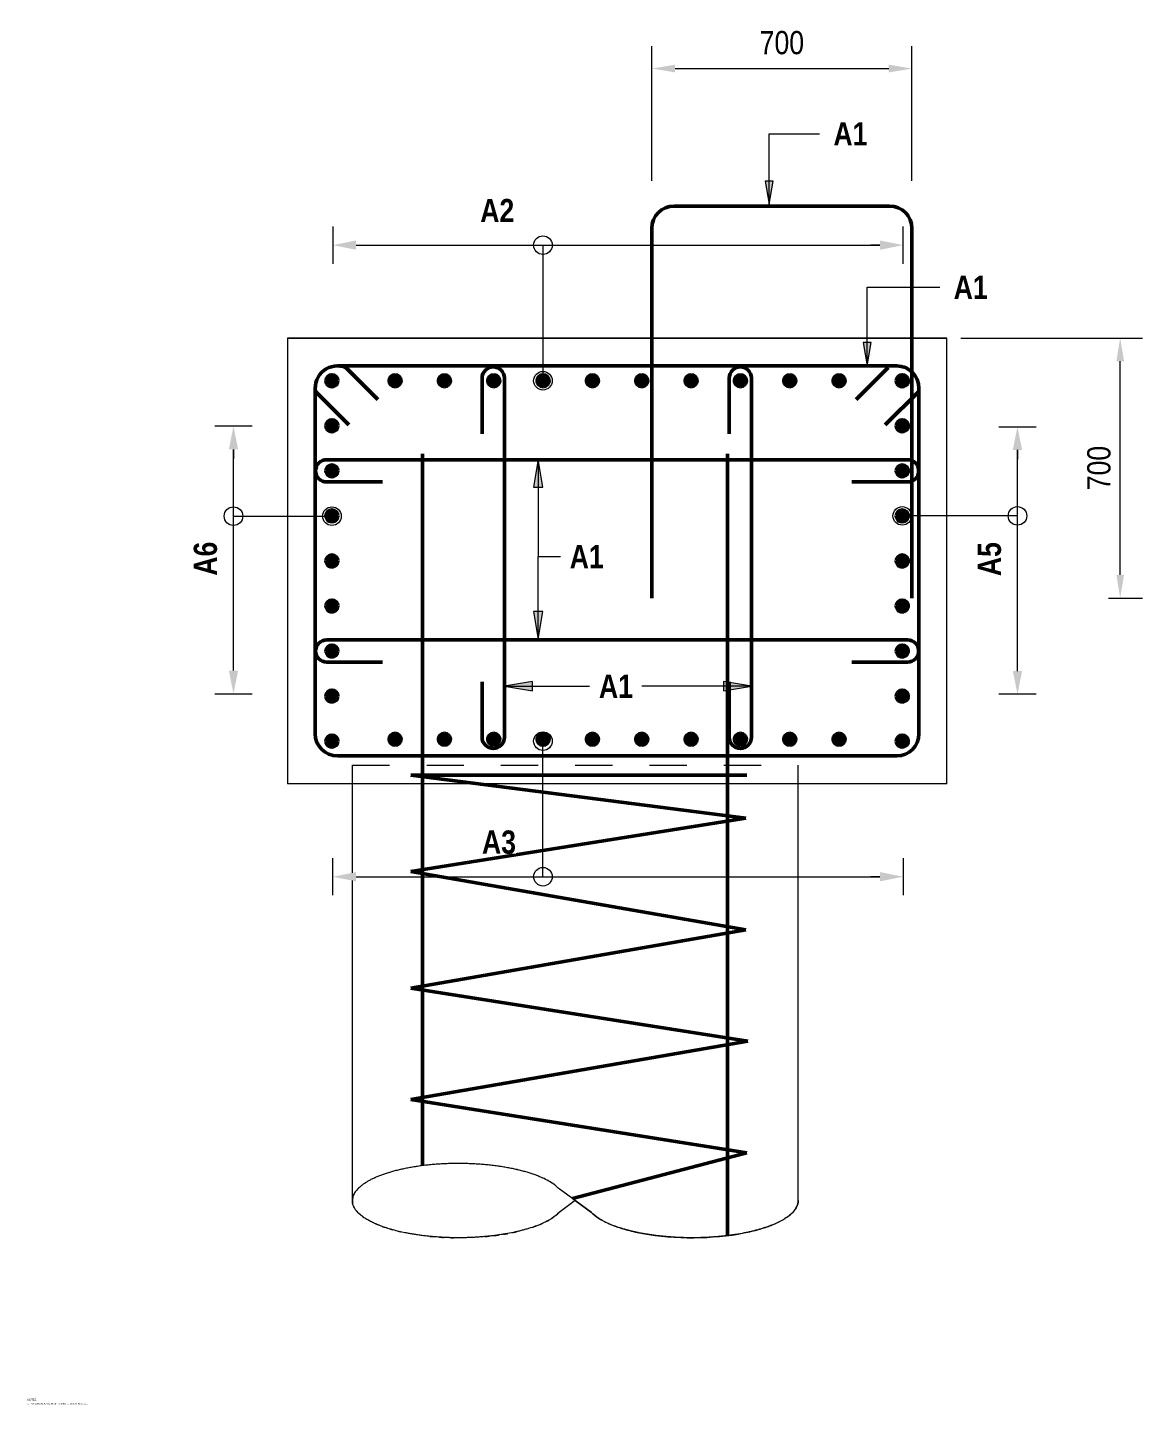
# Model space of a CAD drawing. Header units: metres. Extents: x 0 to 41, y -510 to 23.
# Drawn here: x 0.234 to 3.234, y 2.657 to 6.363 of the extents above; entities that cross this region are included whole.
import ezdxf

# ---------------------------------------------------------------- set-up
doc = ezdxf.new("R2010")
doc.units = ezdxf.units.M
doc.linetypes.add('JacobsDash', pattern=[0.0045, 0.003, -0.0015])
doc.layers.get('Defpoints').update_dxf_attribs({"color": 41})
for name, color, linetype, lineweight in [('A-ANNO-DIMS', 7, 'Continuous', 9), ('A-ANNO-NOTE', 7, 'Continuous', 9), ('A-DETL', 7, 'Continuous', 13), ('A-DETL-GENF', 7, 'Continuous', 9), ('G-ANNO-TEXT', 7, 'Continuous', 9)]:
    doc.layers.add(name, color=color, linetype=linetype, lineweight=lineweight)
doc.styles.add('Arial Narrow', font='ARIALN.TTF', dxfattribs={"height": 0.0035})
doc.styles.add('Arial Narrow_1', font='ARIALN.TTF', dxfattribs={"height": 0.005})
doc.styles.add('Arial Narrow_2', font='ARIALN.TTF', dxfattribs={"height": 0.0625})
doc.styles.add('Arial Narrow_B', font='ARIALNB.TTF', dxfattribs={"height": 0.0625})
doc.dimstyles.new('Dimension_Standard_O__mm_', dxfattribs={"dimscale": 0.3048, "dimtxt": 0.063964, "dimasz": 0.205052, "dimexe": 0.19685, "dimexo": 0.123031, "dimgap": 0.123031, "dimtad": 1, "dimdec": 0, "dimlfac": 1000, "dimzin": 0, "dimdsep": 46, "dimtxsty": 'Arial Narrow_2', "dimsah": 1, "dimcen": 0.09, "dimaunit": 1, "dimadec": 4, "dimazin": 0, "dimtfac": 1, "dimtdec": 4, "dimtix": 1, "dimtmove": 0, "dimatfit": 3, "dimfxl": 1, "dimtvp": 1, "dimtfill": 1, "dimtolj": 1, "dimtzin": 0, "dimlwd": 18, "dimlwe": 18, "dimarcsym": 2})
doc.dimstyles.new('Dimension_Standard_T__mm_', dxfattribs={"dimscale": 0.3048, "dimtxt": 0.063964, "dimasz": 0.205052, "dimexe": 0.19685, "dimexo": 0.123031, "dimgap": 0.082021, "dimtad": 1, "dimdec": 0, "dimlfac": 1000, "dimzin": 0, "dimdsep": 46, "dimtxsty": 'Arial Narrow_2', "dimsah": 1, "dimcen": 0.09, "dimaunit": 1, "dimadec": 4, "dimazin": 0, "dimtfac": 1, "dimtdec": 4, "dimtix": 1, "dimtmove": 0, "dimatfit": 3, "dimfxl": 1, "dimtvp": 1, "dimtolj": 1, "dimtzin": 0, "dimlwd": 18, "dimlwe": 18, "dimarcsym": 2})

# ---------------------------------------------------------------- blocks, each defined once
blk = doc.blocks.new('Repeating Detail - N32-7932625-DRG-2873071 - SECTION - 1')
at = {"layer": 'A-DETL-GENF'}
for points in [[(-0.016, 1.195), (-0.0155, 1.1991), (-0.0139, 1.203), (-0.0113, 1.2063), (-0.008, 1.2089), (-0.0041, 1.2105), (0, 1.211), (0.0041, 1.2105), (0.008, 1.2089), (0.0113, 1.2063), (0.0139, 1.203), (0.0155, 1.1988), (0.016, 1.195), (0.0155, 1.1909), (0.0139, 1.187), (0.0113, 1.1837), (0.008, 1.1811), (0.0041, 1.1795), (0, 1.179), (-0.0041, 1.1795), (-0.008, 1.1811), (-0.0113, 1.1837), (-0.0139, 1.187), (-0.0155, 1.1909)], [(-0.016, 1.0622), (-0.0155, 1.0664), (-0.0139, 1.0702), (-0.0113, 1.0735), (-0.008, 1.0761), (-0.0041, 1.0777), (0, 1.0782), (0.0041, 1.0777), (0.008, 1.0761), (0.0113, 1.0735), (0.0139, 1.0702), (0.0155, 1.0664), (0.016, 1.0622), (0.0155, 1.0581), (0.0139, 1.0542), (0.0113, 1.0509), (0.008, 1.0484), (0.0041, 1.0468), (0, 1.0462), (-0.0041, 1.0468), (-0.008, 1.0484), (-0.0113, 1.0509), (-0.0139, 1.0542), (-0.0155, 1.0581)], [(-0.016, 0.9294), (-0.0155, 0.9336), (-0.0139, 0.9374), (-0.0113, 0.9408), (-0.008, 0.9433), (-0.0041, 0.9449), (0, 0.9454), (0.0041, 0.9449), (0.008, 0.9433), (0.0113, 0.9408), (0.0139, 0.9374), (0.0155, 0.9336), (0.016, 0.9294), (0.0155, 0.9253), (0.0139, 0.9214), (0.0113, 0.9181), (0.008, 0.9156), (0.0041, 0.914), (0, 0.9134), (-0.0041, 0.914), (-0.008, 0.9156), (-0.0113, 0.9181), (-0.0139, 0.9214), (-0.0155, 0.9253)], [(-0.016, 0.7967), (-0.0155, 0.8008), (-0.0139, 0.8047), (-0.0113, 0.808), (-0.008, 0.8105), (-0.0041, 0.8121), (0, 0.8127), (0.0041, 0.8121), (0.008, 0.8105), (0.0113, 0.808), (0.0139, 0.8047), (0.0155, 0.8008), (0.016, 0.7967), (0.0155, 0.7925), (0.0139, 0.7887), (0.0113, 0.7854), (0.008, 0.7828), (0.0041, 0.7812), (0, 0.7807), (-0.0041, 0.7812), (-0.008, 0.7828), (-0.0113, 0.7854), (-0.0139, 0.7887), (-0.0155, 0.7925)], [(-0.016, 0.6639), (-0.0155, 0.668), (-0.0139, 0.6719), (-0.0113, 0.6752), (-0.008, 0.6777), (-0.0041, 0.6793), (0, 0.6799), (0.0041, 0.6793), (0.008, 0.6777), (0.0113, 0.6752), (0.0139, 0.6719), (0.0155, 0.668), (0.016, 0.6639), (0.0155, 0.6597), (0.0139, 0.6559), (0.0113, 0.6526), (0.008, 0.65), (0.0041, 0.6484), (0, 0.6479), (-0.0041, 0.6484), (-0.008, 0.65), (-0.0113, 0.6526), (-0.0139, 0.6559), (-0.0155, 0.6597)], [(-0.016, 0.5311), (-0.0155, 0.5353), (-0.0139, 0.5391), (-0.0113, 0.5424), (-0.008, 0.545), (-0.0041, 0.5466), (0, 0.5471), (0.0041, 0.5466), (0.008, 0.545), (0.0113, 0.5424), (0.0139, 0.5391), (0.0155, 0.5353), (0.016, 0.5311), (0.0155, 0.527), (0.0139, 0.5231), (0.0113, 0.5198), (0.008, 0.5173), (0.0041, 0.5157), (0, 0.5151), (-0.0041, 0.5157), (-0.008, 0.5173), (-0.0113, 0.5198), (-0.0139, 0.5231), (-0.0155, 0.527)], [(-0.016, 0.3983), (-0.0155, 0.4025), (-0.0139, 0.4063), (-0.0113, 0.4096), (-0.008, 0.4122), (-0.0041, 0.4138), (0, 0.4143), (0.0041, 0.4138), (0.008, 0.4122), (0.0113, 0.4096), (0.0139, 0.4063), (0.0155, 0.4025), (0.016, 0.3983), (0.0155, 0.3942), (0.0139, 0.3903), (0.0113, 0.387), (0.008, 0.3845), (0.0041, 0.3829), (0, 0.3823), (-0.0041, 0.3829), (-0.008, 0.3845), (-0.0113, 0.387), (-0.0139, 0.3903), (-0.0155, 0.3942)], [(-0.016, 0.2656), (-0.0155, 0.2697), (-0.0139, 0.2736), (-0.0113, 0.2769), (-0.008, 0.2794), (-0.0041, 0.281), (0, 0.2816), (0.0041, 0.281), (0.008, 0.2794), (0.0113, 0.2769), (0.0139, 0.2736), (0.0155, 0.2697), (0.016, 0.2656), (0.0155, 0.2614), (0.0139, 0.2576), (0.0113, 0.2542), (0.008, 0.2517), (0.0041, 0.2501), (0, 0.2496), (-0.0041, 0.2501), (-0.008, 0.2517), (-0.0113, 0.2542), (-0.0139, 0.2576), (-0.0155, 0.2614)], [(-0.016, 0.1328), (-0.0155, 0.1369), (-0.0139, 0.1408), (-0.0113, 0.1441), (-0.008, 0.1466), (-0.0041, 0.1482), (0, 0.1488), (0.0041, 0.1482), (0.008, 0.1466), (0.0113, 0.1441), (0.0139, 0.1408), (0.0155, 0.1369), (0.016, 0.1328), (0.0155, 0.1286), (0.0139, 0.1248), (0.0113, 0.1215), (0.008, 0.1189), (0.0041, 0.1173), (0, 0.1168), (-0.0041, 0.1173), (-0.008, 0.1189), (-0.0113, 0.1215), (-0.0139, 0.1248), (-0.0155, 0.1286)], [(-0.016, 0), (-0.0155, 0.0041), (-0.0139, 0.008), (-0.0113, 0.0113), (-0.008, 0.0139), (-0.0041, 0.0155), (0, 0.016), (0.0041, 0.0155), (0.008, 0.0139), (0.0113, 0.0113), (0.0139, 0.008), (0.0155, 0.0041), (0.016, 0), (0.0155, -0.0041), (0.0139, -0.008), (0.0113, -0.0113), (0.008, -0.0139), (0.0041, -0.0155), (0, -0.016), (-0.0041, -0.0155), (-0.008, -0.0139), (-0.0113, -0.0113), (-0.0139, -0.008), (-0.0155, -0.0041)]]:
    blk.add_hatch(color=256, dxfattribs=at).paths.add_polyline_path(points)
at = {"layer": 'A-DETL-GENF', "lineweight": 50}
for centre, start, end in [((0, 1.195), 360, 180), ((0, 1.195), 180, 360), ((0, 1.0622), 360, 180), ((0, 1.0622), 180, 360), ((0, 0.9294), 360, 180), ((0, 0.9294), 180, 360), ((0, 0.7967), 360, 180), ((0, 0.7967), 180, 360), ((0, 0.6639), 360, 180), ((0, 0.6639), 180, 360), ((0, 0.5311), 360, 180), ((0, 0.5311), 180, 0), ((0, 0.3983), 360, 180), ((0, 0.3983), 180, 360), ((0, 0.2656), 360, 180), ((0, 0.2656), 180, 360), ((0, 0.1328), 360, 180), ((0, 0.1328), 180, 360), ((0, 0), 360, 180), ((0, 0), 180, 360)]:
    blk.add_arc(centre, 0.016, start, end, dxfattribs=at)
blk = doc.blocks.new('Repeating Detail - N32-V1-DRG-2873071 - SECTION - 1')
at = {"layer": 'A-DETL-GENF'}
for points in [[(0, 0.986), (-0.0041, 0.9855), (-0.008, 0.9839), (-0.0113, 0.9813), (-0.0139, 0.978), (-0.0155, 0.9741), (-0.016, 0.97), (-0.0155, 0.9659), (-0.0139, 0.962), (-0.0113, 0.9587), (-0.008, 0.9561), (-0.0041, 0.9545), (0, 0.954), (0.0041, 0.9545), (0.008, 0.9561), (0.0113, 0.9587), (0.0139, 0.962), (0.0155, 0.9659), (0.016, 0.97), (0.0155, 0.9741), (0.0139, 0.978), (0.0113, 0.9813), (0.008, 0.9839), (0.0036, 0.9855)], [(0, 0.8647), (-0.0041, 0.8642), (-0.008, 0.8626), (-0.0113, 0.8601), (-0.0139, 0.8567), (-0.0155, 0.8529), (-0.016, 0.8487), (-0.0155, 0.8446), (-0.0139, 0.8407), (-0.0113, 0.8374), (-0.008, 0.8349), (-0.0041, 0.8333), (0, 0.8327), (0.0041, 0.8333), (0.008, 0.8349), (0.0113, 0.8374), (0.0139, 0.8407), (0.0155, 0.8446), (0.016, 0.8487), (0.0155, 0.8529), (0.0139, 0.8567), (0.0113, 0.8601), (0.008, 0.8626), (0.0036, 0.8643)], [(0, 0.7435), (-0.0041, 0.743), (-0.008, 0.7414), (-0.0113, 0.7388), (-0.0139, 0.7355), (-0.0155, 0.7316), (-0.016, 0.7275), (-0.0155, 0.7234), (-0.0139, 0.7195), (-0.0113, 0.7162), (-0.008, 0.7136), (-0.0041, 0.712), (0, 0.7115), (0.0041, 0.712), (0.008, 0.7136), (0.0113, 0.7162), (0.0139, 0.7195), (0.0155, 0.7234), (0.016, 0.7275), (0.0155, 0.7316), (0.0139, 0.7355), (0.0113, 0.7388), (0.008, 0.7414), (0.0036, 0.743)], [(0, 0.6222), (-0.0041, 0.6217), (-0.008, 0.6201), (-0.0113, 0.6176), (-0.0139, 0.6142), (-0.0155, 0.6104), (-0.016, 0.6062), (-0.0155, 0.6021), (-0.0139, 0.5982), (-0.0113, 0.5949), (-0.008, 0.5924), (-0.0041, 0.5908), (0, 0.5902), (0.0041, 0.5908), (0.008, 0.5924), (0.0113, 0.5949), (0.0139, 0.5982), (0.0155, 0.6021), (0.016, 0.6062), (0.0155, 0.6104), (0.0139, 0.6142), (0.0113, 0.6176), (0.008, 0.6201), (0.0036, 0.6218)], [(0, 0.501), (-0.0041, 0.5005), (-0.008, 0.4989), (-0.0113, 0.4963), (-0.0139, 0.493), (-0.0155, 0.4891), (-0.016, 0.485), (-0.0155, 0.4809), (-0.0139, 0.477), (-0.0113, 0.4737), (-0.008, 0.4711), (-0.0041, 0.4695), (0, 0.469), (0.0041, 0.4695), (0.008, 0.4711), (0.0113, 0.4737), (0.0139, 0.477), (0.0155, 0.4809), (0.016, 0.485), (0.0155, 0.4891), (0.0139, 0.493), (0.0113, 0.4963), (0.008, 0.4989), (0.0036, 0.5005)], [(0, 0.3797), (-0.0041, 0.3792), (-0.008, 0.3776), (-0.0113, 0.3751), (-0.0139, 0.3717), (-0.0155, 0.3679), (-0.016, 0.3637), (-0.0155, 0.3596), (-0.0139, 0.3557), (-0.0113, 0.3524), (-0.008, 0.3499), (-0.0041, 0.3483), (0, 0.3477), (0.0041, 0.3483), (0.008, 0.3499), (0.0113, 0.3524), (0.0139, 0.3557), (0.0155, 0.3596), (0.016, 0.3637), (0.0155, 0.3679), (0.0139, 0.3717), (0.0113, 0.3751), (0.008, 0.3776), (0.0036, 0.3793)], [(0, 0.2585), (-0.0041, 0.258), (-0.008, 0.2564), (-0.0113, 0.2538), (-0.0139, 0.2505), (-0.0155, 0.2466), (-0.016, 0.2425), (-0.0155, 0.2384), (-0.0139, 0.2345), (-0.0113, 0.2312), (-0.008, 0.2286), (-0.0041, 0.227), (0, 0.2265), (0.0041, 0.227), (0.008, 0.2286), (0.0113, 0.2312), (0.0139, 0.2345), (0.0155, 0.2384), (0.016, 0.2425), (0.0155, 0.2466), (0.0139, 0.2505), (0.0113, 0.2538), (0.008, 0.2564), (0.0036, 0.258)], [(0, 0.1372), (-0.0041, 0.1367), (-0.008, 0.1351), (-0.0113, 0.1326), (-0.0139, 0.1292), (-0.0155, 0.1254), (-0.016, 0.1212), (-0.0155, 0.1171), (-0.0139, 0.1132), (-0.0113, 0.1099), (-0.008, 0.1074), (-0.0041, 0.1058), (0, 0.1052), (0.0041, 0.1058), (0.008, 0.1074), (0.0113, 0.1099), (0.0139, 0.1132), (0.0155, 0.1171), (0.016, 0.1212), (0.0155, 0.1254), (0.0139, 0.1292), (0.0113, 0.1326), (0.008, 0.1351), (0.0036, 0.1368)], [(0, 0.016), (-0.0041, 0.0155), (-0.008, 0.0139), (-0.0113, 0.0113), (-0.0139, 0.008), (-0.0155, 0.0041), (-0.016, 0), (-0.0155, -0.0041), (-0.0139, -0.008), (-0.0113, -0.0113), (-0.008, -0.0139), (-0.0041, -0.0155), (0, -0.016), (0.0041, -0.0155), (0.008, -0.0139), (0.0113, -0.0113), (0.0139, -0.008), (0.0155, -0.0041), (0.016, 0), (0.0155, 0.0041), (0.0139, 0.008), (0.0113, 0.0113), (0.008, 0.0139), (0.0036, 0.0155)]]:
    blk.add_hatch(color=256, dxfattribs=at).paths.add_polyline_path(points)
at = {"layer": 'A-DETL-GENF', "lineweight": 50}
for centre, start, end in [((0, 0.97), 360, 180), ((0, 0.97), 180, 360), ((0, 0.8487), 360, 180), ((0, 0.8487), 180, 360), ((0, 0.7275), 360, 180), ((0, 0.7275), 180, 360), ((0, 0.6062), 360, 180), ((0, 0.6062), 180, 0), ((0, 0.485), 360, 180), ((0, 0.485), 180, 360), ((0, 0.3637), 360, 180), ((0, 0.3637), 180, 360), ((0, 0.2425), 360, 180), ((0, 0.2425), 180, 360), ((0, 0.1212), 360, 180), ((0, 0.1212), 180, 360), ((0, 0), 360, 180), ((0, 0), 180, 360)]:
    blk.add_arc(centre, 0.016, start, end, dxfattribs=at)
blk = doc.blocks.new('SC_DET_BREAK LINE - Pipe Break-7956392-DRG-2873071 - SECTION - 1')
at = {"layer": 'A-DETL-GENF', "lineweight": 13}
for p, q in [((0.5568, 0.0315), (0.6, 0)), ((0.6, 0), (0.5568, 0.0315)), ((0.6, 0), (0.6432, 0.0315)), ((0.6, 0), (0.6432, 0.0315)), ((0.6, 0), (0.6432, -0.0315)), ((0.6, 0), (0.6432, -0.0315))]:
    blk.add_line(p, q, dxfattribs=at)
for centre, major_axis, start_param, end_param in [((0.2857, 0), (0.2857, 0), 2.147176, 2.30632), ((0.2857, 0), (0.2857, 0), 1.151614, 2.144777), ((0.2857, 0), (0.2857, 0), 0.988127, 1.150213), ((0.2857, 0), (0.2857, 0), 0.823254, 0.981506), ((0.2857, 0), (0.2857, 0), 2.655106, 2.803249), ((0.2857, 0), (0.2857, 0), 2.486566, 2.635917), ((0.2857, 0), (0.2857, 0), 2.317052, 2.470179), ((0.2857, 0), (0.2857, 0), 0.657122, 0.813176), ((0.2857, 0), (0.2857, 0), 0.489795, 0.645943), ((0.2857, 0), (0.2857, 0), 0.321381, 0.481193), ((0.9143, 0), (0.2857, 0), 2.6604, 2.669866), ((0.9143, 0), (0.2857, 0), 2.642267, 2.651797), ((0.9143, 0), (0.2857, 0), 2.481565, 2.484471), ((0.2857, 0), (-0.2857, 0), 6.126221, 6.283185), ((0.2857, 0), (0.2857, 0), 2.821696, 2.971953), ((0.9143, 0), (0.2857, 0), 0.338343, 0.340885), ((0.9143, 0), (0.2857, 0), 0.16964, 0.178276), ((0.9143, 0), (0.2857, 0), 0.150503, 0.156964), ((0.9143, 0), (0.2857, 0), 5.9423, 5.955238), ((0.9143, 0), (0.2857, 0), 6.104909, 6.132683), ((0.9143, 0), (0.2857, 0), 3.613319, 3.640918), ((0.9143, 0), (0.2857, 0), 3.791727, 3.80162), ((0.9143, 0), (0.2857, 0), 3.955631, 3.963118), ((0.9143, 0), (0.2857, 0), 5.612228, 5.624823), ((0.9143, 0), (0.2857, 0), 5.781118, 5.794494), ((0.9143, 0), (0.2857, 0), 4.124369, 4.12967), ((0.9143, 0), (0.2857, 0), 5.286208, 5.289555)]:
    blk.add_ellipse(centre, major_axis=major_axis, ratio=0.349427, start_param=start_param, end_param=end_param, dxfattribs=at)
for points, knots in [([(0, -0.0001), (0, 0.0059), (0.0022, 0.0146), (0.0096, 0.0261), (0.0172, 0.0345), (0.027, 0.0427), (0.0387, 0.0505), (0.0501, 0.0566), (0.0601, 0.0614), (0.068, 0.0648), (0.0764, 0.0681), (0.0852, 0.0712), (0.0944, 0.0743), (0.1039, 0.0771), (0.1138, 0.0799), (0.124, 0.0824), (0.1346, 0.0849), (0.149, 0.0878), (0.164, 0.0905), (0.1795, 0.0928), (0.1912, 0.0944), (0.2032, 0.0957), (0.2153, 0.0969), (0.2276, 0.0979), (0.24, 0.0987), (0.2524, 0.0993), (0.265, 0.0997), (0.2776, 0.0999), (0.2902, 0.1), (0.3027, 0.0998), (0.3153, 0.0994), (0.3278, 0.0989), (0.3402, 0.0981), (0.3525, 0.0972), (0.3647, 0.0961), (0.3767, 0.0948), (0.3886, 0.0933), (0.4002, 0.0916), (0.4116, 0.0897), (0.4228, 0.0877), (0.4337, 0.0855), (0.4443, 0.0832), (0.4547, 0.0806), (0.4647, 0.0779), (0.4775, 0.0742), (0.4927, 0.0691), (0.5093, 0.0624), (0.5241, 0.0553), (0.5415, 0.0452), (0.5514, 0.0372), (0.5568, 0.0315)], [0, 0, 0, 0, 0.0625, 0.09375, 0.125, 0.15625, 0.1875, 0.21875, 0.234375, 0.25, 0.265625, 0.28125, 0.296875, 0.3125, 0.328125, 0.34375, 0.359375, 0.375, 0.40625, 0.421875, 0.4375, 0.453125, 0.46875, 0.484375, 0.5, 0.515625, 0.53125, 0.546875, 0.5625, 0.578125, 0.59375, 0.609375, 0.625, 0.640625, 0.65625, 0.671875, 0.6875, 0.703125, 0.71875, 0.734375, 0.75, 0.765625, 0.78125, 0.796875, 0.8125, 0.84375, 0.875, 0.90625, 0.9375, 1, 1, 1, 1]), ([(0.6432, 0.0315), (0.6486, 0.0372), (0.6585, 0.0452), (0.6759, 0.0553), (0.6907, 0.0624), (0.7073, 0.0691), (0.7225, 0.0742), (0.7353, 0.0779), (0.7453, 0.0806), (0.7557, 0.0832), (0.7698, 0.0863), (0.7845, 0.0891), (0.7998, 0.0916), (0.8114, 0.0933), (0.8233, 0.0948), (0.8353, 0.0961), (0.8475, 0.0972), (0.8598, 0.0981), (0.8722, 0.0989), (0.8847, 0.0994), (0.8973, 0.0998), (0.9098, 0.1), (0.9224, 0.0999), (0.935, 0.0997), (0.9476, 0.0993), (0.96, 0.0987), (0.9724, 0.0979), (0.9847, 0.0969), (0.9968, 0.0957), (1.0088, 0.0944), (1.0205, 0.0928), (1.0321, 0.0911), (1.0435, 0.0892), (1.0565, 0.0867), (1.0708, 0.0837), (1.0863, 0.0799), (1.101, 0.0758), (1.1149, 0.0713), (1.1279, 0.0665), (1.14, 0.0614), (1.1511, 0.056), (1.1612, 0.0504), (1.1701, 0.0446), (1.1807, 0.0366), (1.1888, 0.0283), (1.1946, 0.0196), (1.1987, 0.011), (1.2, 0.0044), (1.2, -0.0001)], [0, 0, 0, 0, 0.0625, 0.09375, 0.125, 0.15625, 0.1875, 0.203125, 0.21875, 0.234375, 0.25, 0.28125, 0.296875, 0.3125, 0.328125, 0.34375, 0.359375, 0.375, 0.390625, 0.40625, 0.421875, 0.4375, 0.453125, 0.46875, 0.484375, 0.5, 0.515625, 0.53125, 0.546875, 0.5625, 0.578125, 0.59375, 0.609375, 0.625, 0.648438, 0.671875, 0.695312, 0.71875, 0.742188, 0.765625, 0.789062, 0.8125, 0.835938, 0.859375, 0.90625, 0.929688, 0.953125, 1, 1, 1, 1]), ([(0.7687, 0.086), (0.7657, 0.0854), (0.7618, 0.0846), (0.7579, 0.0837), (0.7569, 0.0835)], [0.873233205, 0.873233205, 0.873233205, 0.873233205, 0.87962963, 0.881843926, 0.881843926, 0.881843926, 0.881843926]), ([(0.7928, 0.0905), (0.7905, 0.0901), (0.7866, 0.0895), (0.7828, 0.0888), (0.7813, 0.0885)], [0.856369163, 0.856369163, 0.856369163, 0.856369163, 0.861111111, 0.86430133, 0.86430133, 0.86430133, 0.86430133]), ([(0.8181, 0.0942), (0.8164, 0.0939), (0.8125, 0.0934), (0.8087, 0.0929), (0.8065, 0.0926)], [0.839322856, 0.839322856, 0.839322856, 0.839322856, 0.842592593, 0.847022467, 0.847022467, 0.847022467, 0.847022467]), ([(0.8438, 0.0969), (0.843, 0.0968), (0.8393, 0.0965), (0.8356, 0.0961), (0.8326, 0.0958)], [0.822702112, 0.822702112, 0.822702112, 0.822702112, 0.824074074, 0.82990037, 0.82990037, 0.82990037, 0.82990037]), ([(0.9383, 0.0996), (0.9356, 0.0997), (0.9321, 0.0998), (0.9285, 0.0999), (0.9277, 0.0999)], [0.76351211, 0.76351211, 0.76351211, 0.76351211, 0.768518519, 0.770131888, 0.770131888, 0.770131888, 0.770131888]), ([(0.9654, 0.0984), (0.9636, 0.0985), (0.96, 0.0987), (0.9564, 0.0989), (0.9546, 0.099)], [0.746629803, 0.746629803, 0.746629803, 0.746629803, 0.75, 0.753411715, 0.753411715, 0.753411715, 0.753411715]), ([(0.9916, 0.0963), (0.9907, 0.0964), (0.9874, 0.0967), (0.984, 0.097), (0.9815, 0.0972)], [0.729901324, 0.729901324, 0.729901324, 0.729901324, 0.731481481, 0.736343062, 0.736343062, 0.736343062, 0.736343062]), ([(1.078, 0.082), (1.0755, 0.0826), (1.0727, 0.0832), (1.0698, 0.0839), (1.0695, 0.084)], [0.670339277, 0.670339277, 0.670339277, 0.670339277, 0.675925926, 0.676705588, 0.676705588, 0.676705588, 0.676705588]), ([(1.0998, 0.0761), (1.0981, 0.0766), (1.0952, 0.0774), (1.0923, 0.0782), (1.0911, 0.0786)], [0.653184727, 0.653184727, 0.653184727, 0.653184727, 0.657407407, 0.660175993, 0.660175993, 0.660175993, 0.660175993]), ([(0.6655, 0.0492), (0.6638, 0.0481), (0.661, 0.0463), (0.6584, 0.0444), (0.6573, 0.0437)], [0.96580196, 0.96580196, 0.96580196, 0.96580196, 0.97222222, 0.97685096, 0.97685096, 0.97685096, 0.97685096]), ([(0.7171, 0.0723), (0.7159, 0.0719), (0.712, 0.0706), (0.7082, 0.0693), (0.7057, 0.0683)], [0.91346895, 0.91346895, 0.91346895, 0.91346895, 0.91666667, 0.92354115, 0.92354115, 0.92354115, 0.92354115]), ([(1.1197, 0.0695), (1.1187, 0.0699), (1.1161, 0.0708), (1.1134, 0.0717), (1.1116, 0.0723)], [0.636281358, 0.636281358, 0.636281358, 0.636281358, 0.638888889, 0.643342108, 0.643342108, 0.643342108, 0.643342108]), ([(1.1378, 0.0623), (1.1374, 0.0625), (1.135, 0.0635), (1.1325, 0.0646), (1.1304, 0.0654)], [0.619195247, 0.619195247, 0.619195247, 0.619195247, 0.62037037, 0.626374106, 0.626374106, 0.626374106, 0.626374106]), ([(1.1737, 0.0419), (1.1722, 0.0431), (1.1703, 0.0444), (1.1684, 0.0458), (1.168, 0.046)], [0.576693005, 0.576693005, 0.576693005, 0.576693005, 0.583333333, 0.584697192, 0.584697192, 0.584697192, 0.584697192]), ([(1.1841, 0.0329), (1.1832, 0.0339), (1.1816, 0.0353), (1.18, 0.0368), (1.1794, 0.0374)], [0.559508884, 0.559508884, 0.559508884, 0.559508884, 0.564814815, 0.567877644, 0.567877644, 0.567877644, 0.567877644]), ([(1.192, 0.0235), (1.1915, 0.0243), (1.1903, 0.0259), (1.1891, 0.0274), (1.1884, 0.0282)], [0.542119537, 0.542119537, 0.542119537, 0.542119537, 0.546296296, 0.550734502, 0.550734502, 0.550734502, 0.550734502]), ([(1.1973, 0.0137), (1.1971, 0.0143), (1.1964, 0.0161), (1.1955, 0.0178), (1.1949, 0.019)], [0.524411158, 0.524411158, 0.524411158, 0.524411158, 0.527777778, 0.533818004, 0.533818004, 0.533818004, 0.533818004]), ([(0.6432, -0.0315), (0.6464, -0.0349), (0.6537, -0.0414), (0.6673, -0.0506), (0.681, -0.0579), (0.6933, -0.0634), (0.703, -0.0674), (0.7133, -0.0711), (0.7242, -0.0747), (0.7357, -0.0781), (0.7475, -0.0812), (0.7598, -0.0842), (0.7726, -0.0869), (0.7859, -0.0894), (0.7993, -0.0916), (0.8131, -0.0936), (0.8272, -0.0953), (0.8416, -0.0968), (0.8561, -0.0979), (0.8707, -0.0989), (0.8856, -0.0995), (0.9005, -0.0999), (0.9154, -0.1), (0.9303, -0.0999), (0.9452, -0.0995), (0.9601, -0.0988), (0.9747, -0.0978), (0.9891, -0.0966), (1.0035, -0.0951), (1.0176, -0.0933), (1.0313, -0.0913), (1.0447, -0.089), (1.0579, -0.0865), (1.0706, -0.0838), (1.0829, -0.0808), (1.0946, -0.0776), (1.106, -0.0742), (1.1169, -0.0706), (1.1271, -0.0668), (1.1367, -0.0629), (1.1458, -0.0587), (1.1543, -0.0544), (1.1621, -0.0499), (1.1691, -0.0453), (1.1777, -0.039), (1.1849, -0.0325), (1.1905, -0.0259), (1.1951, -0.019), (1.199, -0.0105), (1.2, -0.0035), (1.2, 0)], [0, 0, 0, 0, 0.0185185, 0.037037, 0.0555556, 0.0648148, 0.0740741, 0.0833333, 0.0925926, 0.1018519, 0.1111111, 0.1203704, 0.1296296, 0.1388889, 0.1481481, 0.1574074, 0.1666667, 0.1759259, 0.1851852, 0.1944444, 0.2037037, 0.212963, 0.2222222, 0.2314815, 0.2407407, 0.25, 0.2592593, 0.2685185, 0.2777778, 0.287037, 0.2962963, 0.3055556, 0.3148148, 0.3240741, 0.3333333, 0.3425926, 0.3518519, 0.3611111, 0.3703704, 0.3796296, 0.3888889, 0.3981481, 0.4074074, 0.4166667, 0.4259259, 0.4444444, 0.4537037, 0.462963, 0.4814815, 0.5, 0.5, 0.5, 0.5])]:
    blk.add_open_spline(points, degree=3, knots=knots, dxfattribs=at)
for points in [[(0.6532, 0.0406), (0.6495, 0.0377), (0.6462, 0.0346), (0.6432, 0.0315)], [(0.6803, 0.0574), (0.6773, 0.0559), (0.6744, 0.0543), (0.6716, 0.0528)], [(0.6973, 0.0651), (0.694, 0.0637), (0.6907, 0.0623), (0.6875, 0.0608)], [(1.2, 0), (1.2, 0.0031), (1.1996, 0.0063), (1.1988, 0.0094)]]:
    blk.add_open_spline(points, degree=3, dxfattribs=at)
blk = doc.blocks.new('T2DExtentArrowReinf_v1 - Extent-7956483-DRG-2873071 - SECTION - 1')
at = {"layer": 'A-DETL-GENF'}
for p, q in [((0, 0.01), (0, -0.01)), ((0.0625, 0), (0.6575, 0)), ((0.478, 0), (0.478, -0.265)), ((0.72, -0.01), (0.72, 0))]:
    blk.add_line(p, q, dxfattribs=at)
blk = doc.blocks.new('T2DExtentArrowReinf_v1 - Extent-7956471-DRG-2873071 - SECTION - 1')
at = {"layer": 'A-DETL-GENF'}
for p, q in [((0.48, 0), (0.48, 0.31)), ((0, -0.01), (0, 0.01)), ((0.72, 0.01), (0.72, 0)), ((0.0625, 0), (0.6575, 0))]:
    blk.add_line(p, q, dxfattribs=at)
blk = doc.blocks.new('T2DExtentArrowReinf_v1 - Extent-7956479-DRG-2873071 - SECTION - 1')
at = {"layer": 'A-DETL-GENF'}
for p, q in [((0, 0.01), (0, -0.01)), ((0.0625, 0), (1.4725, 0)), ((0.5654, 0), (0.5654, -0.365)), ((1.535, -0.01), (1.535, 0))]:
    blk.add_line(p, q, dxfattribs=at)
blk = doc.blocks.new('T2DExtentArrowReinf_v1 - Extent-7956482-DRG-2873071 - SECTION - 1')
at = {"layer": 'A-DETL-GENF'}
for p, q in [((0.5654, 0), (0.5654, 0.365)), ((0, -0.01), (0, 0.01)), ((0.0625, 0), (1.4725, 0)), ((1.535, 0.01), (1.535, 0))]:
    blk.add_line(p, q, dxfattribs=at)
blk = doc.blocks.new('DIMBLOCK1-DRG-2873071 - SECTION - 1')
at = {"layer": 'A-ANNO-DIMS', "color": 0, "lineweight": 18, "transparency": 16777216}
for p, q in [((2.7454, 5.5277), (3.2344, 5.5277)), ((3.1744, 4.8902), (3.1744, 5.4652)), ((3.143, 4.8277), (3.2344, 4.8277))]:
    blk.add_line(p, q, dxfattribs=at)
at = {"layer": 'A-ANNO-DIMS', "color": 0, "transparency": 16777216}
for points in [[(3.1639, 5.4652), (3.1848, 5.4652), (3.1744, 5.5277)], [(3.1639, 4.8902), (3.1848, 4.8902), (3.1744, 4.8277)]]:
    blk.add_solid(points, dxfattribs=at)
at = {"layer": 'Defpoints', "color": 0, "transparency": 16777216}
for p in [(2.7079, 5.5277), (3.1744, 5.5277), (3.1055, 4.8277)]:
    blk.add_point(p, dxfattribs=at)
at = {"layer": 'A-ANNO-DIMS', "color": 0, "lineweight": 18, "transparency": 16777216, "insert": (3.1174, 5.1777), "char_height": 0.0625, "width": 0.142549, "attachment_point": 5, "rotation": 90, "style": 'Arial Narrow_2'}
blk.add_mtext('\\A1;700', dxfattribs=at)
blk = doc.blocks.new('DIMBLOCK2-DRG-2873071 - SECTION - 1')
at = {"layer": 'A-ANNO-DIMS', "color": 0, "lineweight": 18, "transparency": 16777216}
for p, q in [((1.9139, 5.9506), (1.9139, 6.313)), ((2.6139, 5.9506), (2.6139, 6.313)), ((1.9764, 6.253), (2.5514, 6.253))]:
    blk.add_line(p, q, dxfattribs=at)
at = {"layer": 'A-ANNO-DIMS', "color": 0, "transparency": 16777216}
for points in [[(1.9764, 6.2634), (1.9764, 6.2426), (1.9139, 6.253)], [(2.5514, 6.2634), (2.5514, 6.2426), (2.6139, 6.253)]]:
    blk.add_solid(points, dxfattribs=at)
at = {"layer": 'Defpoints', "color": 0, "transparency": 16777216}
for p in [(2.6139, 6.253), (1.9139, 5.9131), (2.6139, 5.9131)]:
    blk.add_point(p, dxfattribs=at)
at = {"layer": 'A-ANNO-DIMS', "color": 0, "lineweight": 18, "transparency": 16777216, "insert": (2.2639, 6.3224), "char_height": 0.0625, "width": 0.142549, "attachment_point": 5, "style": 'Arial Narrow_2', "bg_fill": 3, "box_fill_scale": 1.1, "bg_fill_color": 256, "bg_fill_true_color": 13158600, "bg_fill_transparency": 0}
blk.add_mtext('\\A1;700', dxfattribs=at)

msp = doc.modelspace()

# ---------------------------------------------------------------- hatches: boundary and pattern name
at = {"layer": 'A-ANNO-NOTE'}
for points in [[(1.1179, 5.7652), (1.1179, 5.7902), (1.0554, 5.7777)], [(2.5279, 5.7652), (2.5904, 5.7777), (2.5279, 5.7902)], [(0.7754, 5.2277), (0.8004, 5.2277), (0.7879, 5.2902)], [(2.9104, 5.2264), (2.8979, 5.2889), (2.8854, 5.2264), (2.9093, 5.2264)], [(0.7879, 4.5702), (0.8004, 4.6327), (0.7754, 4.6327), (0.7768, 4.6254)], [(2.8979, 4.5689), (2.9104, 4.6314), (2.8854, 4.6314), (2.8866, 4.6254)], [(1.1179, 4.0652), (1.1179, 4.0902), (1.0554, 4.0777)], [(2.5279, 4.0652), (2.5904, 4.0777), (2.5279, 4.0902)]]:
    msp.add_hatch(color=256, dxfattribs=at).paths.add_polyline_path(points)
at = {"layer": 'G-ANNO-TEXT'}
for points in [[(2.2298, 5.8877), (2.2408, 5.9502), (2.2188, 5.9502)], [(2.4934, 5.4527), (2.5044, 5.5152), (2.4824, 5.5152)], [(1.608, 5.2016), (1.5954, 5.1266), (1.6205, 5.1266)], [(1.608, 4.7166), (1.6205, 4.7916), (1.5954, 4.7916)], [(1.5174, 4.5903), (1.5924, 4.5778), (1.5924, 4.6029)], [(2.1817, 4.5903), (2.1067, 4.6029), (2.1067, 4.5778)]]:
    msp.add_hatch(color=256, dxfattribs=at).paths.add_polyline_path(points)

# ---------------------------------------------------------------- linework, layer by layer
at = {"layer": 'A-ANNO-NOTE'}
for p, q in [((1.0554, 5.8277), (1.0554, 5.7277)), ((2.5904, 5.7277), (2.5904, 5.8277)), ((1.1179, 5.7777), (1.1429, 5.7777)), ((2.5279, 5.7777), (2.5029, 5.7777)), ((0.8379, 5.2902), (0.7379, 5.2902)), ((2.8479, 5.2889), (2.9479, 5.2889)), ((0.7879, 5.2277), (0.7879, 5.2027)), ((2.8979, 5.2264), (2.8979, 5.2014)), ((0.7879, 4.6327), (0.7879, 4.6577)), ((2.8979, 4.6314), (2.8979, 4.6564)), ((0.7379, 4.5702), (0.8379, 4.5702)), ((2.9479, 4.5689), (2.8479, 4.5689)), ((1.0554, 4.0277), (1.0554, 4.1277)), ((2.5904, 4.1277), (2.5904, 4.0277)), ((1.1179, 4.0777), (1.1429, 4.0777)), ((2.5279, 4.0777), (2.5029, 4.0777))]:
    msp.add_line(p, q, dxfattribs=at)
for centre in [(1.6208, 5.7777), (1.6208, 5.4127), (0.7879, 5.0482), (1.0529, 5.0482), (2.5879, 5.0489), (2.8979, 5.0489), (1.6208, 4.4427), (1.6208, 4.0777)]:
    msp.add_circle(centre, 0.025, dxfattribs=at)
at = {"layer": 'A-DETL', "lineweight": 50}
for p, q in [((2.5539, 5.8827), (1.9739, 5.8827)), ((1.9139, 4.8277), (1.9139, 5.8227)), ((2.6139, 4.8277), (2.6139, 5.8227)), ((2.5729, 5.4527), (1.0679, 5.4527)), ((1.1769, 5.362), (1.0907, 5.4482)), ((2.4639, 5.362), (2.5501, 5.4482)), ((1.4571, 5.4197), (1.4571, 5.2697)), ((1.5171, 5.4197), (1.5171, 4.4527)), ((2.1221, 5.4197), (2.1221, 5.2697)), ((2.1821, 5.4197), (2.1821, 4.4527)), ((1.0079, 5.3927), (1.0079, 4.4627)), ((1.0086, 5.3837), (1.0986, 5.2937)), ((2.6322, 5.3837), (2.5422, 5.2937)), ((2.6329, 4.4627), (2.6329, 5.3927)), ((1.0388, 5.2002), (2.6019, 5.2002)), ((1.0388, 5.1402), (1.1888, 5.1402)), ((2.6019, 5.1402), (2.4519, 5.1402)), ((1.0388, 4.7152), (2.6019, 4.7152)), ((1.0388, 4.6552), (1.1888, 4.6552)), ((2.6019, 4.6552), (2.4519, 4.6552)), ((1.4571, 4.4527), (1.4571, 4.6027)), ((2.1221, 4.4527), (2.1221, 4.6027)), ((1.0679, 4.4027), (2.5729, 4.4027))]:
    msp.add_line(p, q, dxfattribs=at)
at = {"layer": 'A-DETL'}
for p, q in [((2.7079, 5.5277), (0.9329, 5.5277)), ((0.9329, 5.5277), (0.9329, 4.3277)), ((2.7079, 4.3277), (2.7079, 5.5277)), ((2.7079, 4.3277), (0.9329, 4.3277))]:
    msp.add_line(p, q, dxfattribs=at)
at = {"layer": 'A-DETL', "lineweight": 9}
for q in [(0.9329, 5.5177), (2.7079, 5.5277)]:
    msp.add_line((0.9329, 5.5277), q, dxfattribs=at)
at = {"layer": 'A-DETL', "color": 252, "lineweight": 50, "true_color": 0x888888}
for p, q in [((1.2969, 3.2998), (1.2969, 5.2158)), ((2.1179, 5.2158), (2.1179, 3.1116)), ((2.1699, 4.3508), (1.2649, 4.3508)), ((1.2649, 4.3508), (2.1669, 4.2354)), ((2.1669, 4.2354), (1.2649, 4.0919)), ((1.2649, 4.0917), (2.1669, 3.935)), ((2.1669, 3.935), (1.2649, 3.7781)), ((1.2649, 3.7781), (2.1719, 3.6347)), ((2.1719, 3.6347), (1.2649, 3.4778)), ((1.2649, 3.4778), (2.1699, 3.3343)), ((2.1699, 3.3343), (1.7003, 3.2113))]:
    msp.add_line(p, q, dxfattribs=at)
at = {"layer": 'A-DETL', "color": 8, "linetype": 'JacobsDash', "lineweight": 9, "true_color": 0x808080}
msp.add_line((1.1079, 4.3777), (2.3079, 4.3777), dxfattribs=at)
at = {"layer": 'A-DETL', "color": 8, "lineweight": 9, "true_color": 0x808080}
for p, q in [((1.1079, 4.0882), (1.1079, 4.3777)), ((2.3079, 3.2058), (2.3079, 4.3777)), ((1.1079, 3.2058), (1.1079, 4.0672))]:
    msp.add_line(p, q, dxfattribs=at)
at = {"layer": 'A-DETL', "lineweight": 50}
for centre, radius, start, end in [((1.9739, 5.8227), 0.06, 90, 180), ((2.5539, 5.8227), 0.06, 0, 90), ((1.0679, 5.3927), 0.06, 67.6924, 188.5849), ((1.4871, 5.4197), 0.03, 0, 180), ((2.1521, 5.4197), 0.03, 0, 180), ((2.5729, 5.3927), 0.06, 360, 90), ((1.0388, 5.1702), 0.03, 90, 270), ((2.6019, 5.1702), 0.03, 270, 90), ((1.0388, 4.6852), 0.03, 90, 270), ((2.6019, 4.6852), 0.03, 270, 90), ((1.0679, 4.4627), 0.06, 180, 270), ((1.4871, 4.4527), 0.03, 180, 0), ((2.1521, 4.4527), 0.03, 180, 0), ((2.5729, 4.4627), 0.06, 270, 0)]:
    msp.add_arc(centre, radius, start, end, dxfattribs=at)
at = {"layer": 'G-ANNO-TEXT'}
for p, q in [((2.2298, 6.0773), (2.3652, 6.0773)), ((2.2298, 5.8877), (2.2298, 6.0773)), ((2.2408, 5.9502), (2.2188, 5.9502)), ((2.2188, 5.9502), (2.2298, 5.8877)), ((2.2298, 5.8877), (2.2408, 5.9502)), ((2.4934, 5.6643), (2.6888, 5.6643)), ((2.4934, 5.4527), (2.4934, 5.6643)), ((2.5044, 5.5152), (2.4824, 5.5152)), ((2.4824, 5.5152), (2.4934, 5.4527)), ((2.4934, 5.4527), (2.5044, 5.5152)), ((1.608, 5.2016), (1.5954, 5.1266)), ((1.6205, 5.1266), (1.608, 5.2016)), ((1.608, 5.2016), (1.608, 4.9392)), ((1.5954, 5.1266), (1.6205, 5.1266)), ((1.608, 4.9392), (1.6679, 4.9392)), ((1.608, 4.9392), (1.6679, 4.9392)), ((1.608, 4.7166), (1.608, 4.9392)), ((1.6205, 4.7916), (1.5954, 4.7916)), ((1.5954, 4.7916), (1.608, 4.7166)), ((1.608, 4.7166), (1.6205, 4.7916)), ((1.5924, 4.6029), (1.5174, 4.5903)), ((1.5924, 4.5778), (1.5924, 4.6029)), ((2.1817, 4.5903), (2.1067, 4.6029)), ((2.1067, 4.6029), (2.1067, 4.5778)), ((1.5174, 4.5903), (1.5924, 4.5778)), ((1.5174, 4.5903), (1.7465, 4.5903)), ((1.9001, 4.5903), (1.8874, 4.5903)), ((2.1817, 4.5903), (1.9001, 4.5903)), ((2.1067, 4.5778), (2.1817, 4.5903))]:
    msp.add_line(p, q, dxfattribs=at)

# ---------------------------------------------------------------- block references
at = {"layer": 'A-DETL-GENF'}
for name, p in [('T2DExtentArrowReinf_v1 - Extent-7956479-DRG-2873071 - SECTION - 1', (1.0554, 5.7777)), ('T2DExtentArrowReinf_v1 - Extent-7956482-DRG-2873071 - SECTION - 1', (1.0554, 4.0777))]:
    msp.add_blockref(name, p, dxfattribs=at)
at = {"layer": 'A-DETL-GENF', "extrusion": (0, 0, -1)}
for name, p, rotation in [('Repeating Detail - N32-V1-DRG-2873071 - SECTION - 1', (-1.0529, 5.4127), 180), ('Repeating Detail - N32-7932625-DRG-2873071 - SECTION - 1', (-1.2229, 4.4477), 90.00000000000021)]:
    msp.add_blockref(name, p, dxfattribs=dict(at, rotation=rotation))
at = {"layer": 'A-DETL-GENF'}
for name, p, rotation in [('Repeating Detail - N32-7932625-DRG-2873071 - SECTION - 1', (1.2229, 5.4127), 269.9999999999998), ('Repeating Detail - N32-V1-DRG-2873071 - SECTION - 1', (2.5879, 5.4127), 180), ('T2DExtentArrowReinf_v1 - Extent-7956483-DRG-2873071 - SECTION - 1', (0.7879, 4.5702), 90.00000000000612), ('T2DExtentArrowReinf_v1 - Extent-7956471-DRG-2873071 - SECTION - 1', (2.8979, 4.5689), 89.99999999999368), ('SC_DET_BREAK LINE - Pipe Break-7956392-DRG-2873071 - SECTION - 1', (2.3079, 3.2058), 180)]:
    msp.add_blockref(name, p, dxfattribs=dict(at, rotation=rotation))

# ---------------------------------------------------------------- texts
at = {"layer": 'G-ANNO-TEXT', "attachment_point": 1, "bg_fill": 3, "box_fill_scale": 1, "bg_fill_color": 256, "bg_fill_true_color": 13158600, "bg_fill_transparency": 0}
for s, insert, char_height, style in [('A1', (2.4027, 6.1086), 0.0625, 'Arial Narrow_B'), ('A2', (1.4521, 5.9021), 0.0625, 'Arial Narrow_B'), ('A1', (2.7263, 5.6955), 0.0625, 'Arial Narrow_B'), ('1.', (0.2337, 2.6613), 0.0035, 'Arial Narrow')]:
    msp.add_mtext(s, dxfattribs=dict(at, insert=insert, char_height=char_height, style=style))
at = {"layer": 'G-ANNO-TEXT', "insert": (0.681, 4.888), "char_height": 0.0625, "attachment_point": 1, "rotation": 90, "style": 'Arial Narrow_B', "bg_fill": 3, "box_fill_scale": 1, "bg_fill_color": 256, "bg_fill_true_color": 13158600, "bg_fill_transparency": 0}
msp.add_mtext('A6', dxfattribs=at)
at = {"layer": 'G-ANNO-TEXT', "char_height": 0.0625, "attachment_point": 1, "style": 'Arial Narrow_B', "bg_fill": 3, "box_fill_scale": 1, "bg_fill_color": 256, "bg_fill_transparency": 0}
for insert in [(1.6929, 4.9705), (1.7715, 4.6216)]:
    msp.add_mtext('A1', dxfattribs=dict(at, insert=insert))

# ---------------------------------------------------------------- next in the draw order: texts
at = {"layer": 'G-ANNO-TEXT', "insert": (2.791, 4.8868), "char_height": 0.0625, "attachment_point": 1, "rotation": 90, "style": 'Arial Narrow_B', "bg_fill": 3, "box_fill_scale": 1, "bg_fill_color": 256, "bg_fill_true_color": 13158600, "bg_fill_transparency": 0}
msp.add_mtext('A5', dxfattribs=at)
at = {"layer": 'G-ANNO-TEXT', "attachment_point": 1, "bg_fill": 3, "box_fill_scale": 1, "bg_fill_color": 256, "bg_fill_true_color": 13158600, "bg_fill_transparency": 0}
for s, insert, char_height, style in [('A3', (1.4568, 4.2022), 0.0625, 'Arial Narrow_B'), ('FOR GENERAL NOTES, REFER TO SHEET No. 2873005 TO 2873010.', (0.2417, 2.6613), 0.0035, 'Arial Narrow')]:
    msp.add_mtext(s, dxfattribs=dict(at, insert=insert, char_height=char_height, style=style))

# ---------------------------------------------------------------- next in the draw order: dimensions: what is measured, and where the dimension line sits
at = {"layer": 'A-ANNO-DIMS', "lineweight": 18}
dim = msp.add_linear_dim(base=(2.6139, 6.253), p1=(1.9139, 5.9131), p2=(2.6139, 5.9131), dimstyle='Dimension_Standard_O__mm_', override={"dimpost": '<>', "dimfxl": 0.7}, dxfattribs=at)
dim.commit()
dim.dimension.update_dxf_attribs({"geometry": 'DIMBLOCK2-DRG-2873071 - SECTION - 1', "text_midpoint": (2.2639, 6.3224)})

# ---------------------------------------------------------------- next in the draw order: texts
at = {"layer": 'G-ANNO-TEXT', "insert": (0.2337, 2.6725), "char_height": 0.005, "attachment_point": 1, "style": 'Arial Narrow_1', "bg_fill": 3, "box_fill_scale": 1, "bg_fill_color": 256, "bg_fill_true_color": 13158600, "bg_fill_transparency": 0}
msp.add_mtext('NOTES', dxfattribs=at)

# ---------------------------------------------------------------- next in the draw order: dimensions: what is measured, and where the dimension line sits
at = {"layer": 'A-ANNO-DIMS', "lineweight": 18}
dim = msp.add_linear_dim(base=(3.1744, 5.5277), p1=(3.1055, 4.8277), p2=(2.7079, 5.5277), angle=90, dimstyle='Dimension_Standard_T__mm_', override={"dimpost": '<>', "dimfxl": 0.805068}, dxfattribs=at)
dim.commit()
dim.dimension.update_dxf_attribs({"geometry": 'DIMBLOCK1-DRG-2873071 - SECTION - 1', "text_midpoint": (3.1174, 5.1777)})

doc.saveas('drawing.dxf')
